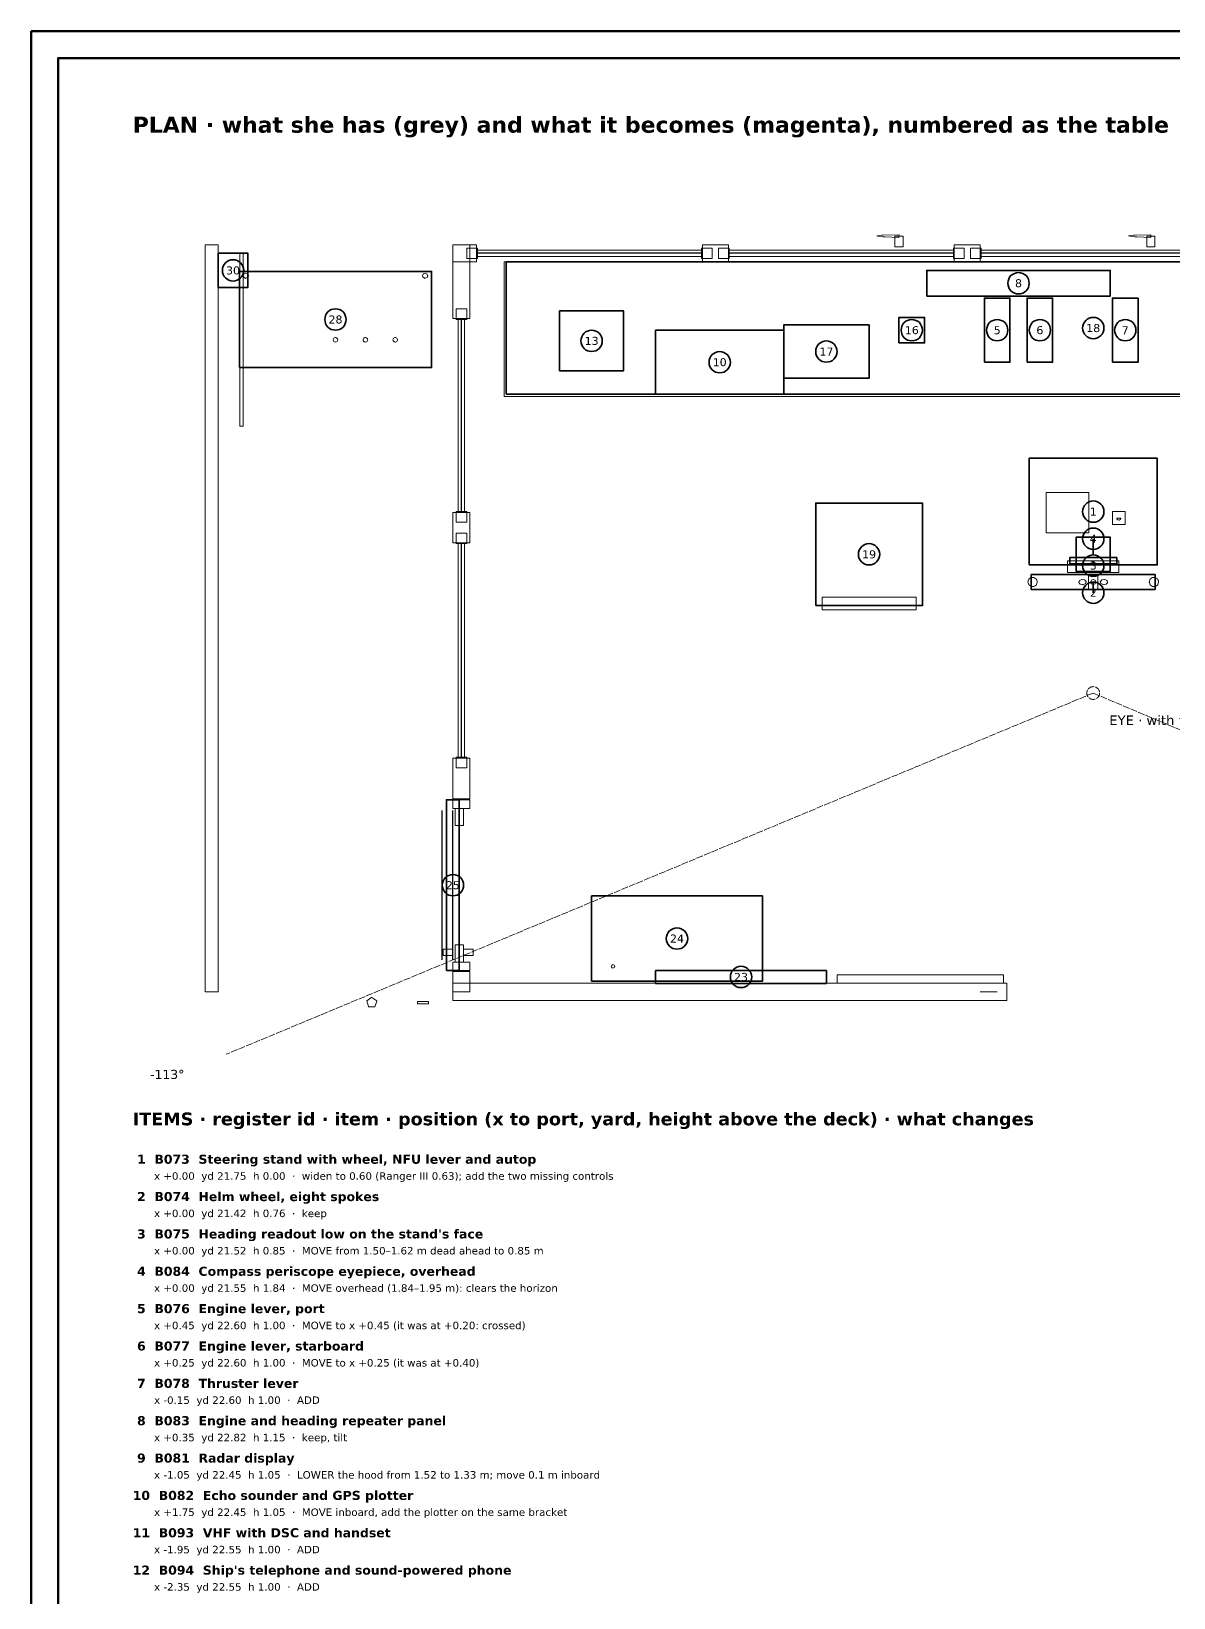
# Model space of a CAD drawing. Header units: millimetres. Extents: x 5 to 836, y 5 to 589.
# Drawn here: x 5 to 219.1, y 295.5 to 589 of the extents above; entities that cross this region are included whole.
import ezdxf
from ezdxf.enums import TextEntityAlignment as Align

# ---------------------------------------------------------------- set-up
doc = ezdxf.new("R2010")
doc.units = ezdxf.units.MM
doc.linetypes.add('DASHED', pattern=[1.524, 1.27, -0.254])
doc.layers.add('FRAME', color=7, linetype='CONTINUOUS', lineweight=50)
doc.layers.add('TEXT', color=7, linetype='CONTINUOUS', lineweight=18)
for name, color, linetype, lineweight, true_color in [('GLASS', 5, 'CONTINUOUS', 25, 0x1e5ac8), ('LOW', 8, 'CONTINUOUS', 13, 0x8c8c8c), ('NEW', 6, 'CONTINUOUS', 35, 0x960096), ('SIGHT', 30, 'DASHED', 18, 0xd76900)]:
    doc.layers.add(name, color=color, linetype=linetype, lineweight=lineweight, true_color=true_color)
doc.styles.add('SANS', font='DejaVuSans.ttf')
doc.styles.add('SANSB', font='DejaVuSans-Bold.ttf')

msp = doc.modelspace()

# ---------------------------------------------------------------- linework, layer by layer
at = {"layer": 'FRAME'}
for points in [[(5, 5), (836, 5), (836, 589), (5, 589)], [(10, 10), (831, 10), (831, 584), (10, 584)]]:
    msp.add_lwpolyline(points, close=True, dxfattribs=at)
at = {"layer": 'GLASS'}
for p, q in [((130.6, 547.4), (88.6, 547.4)), ((177.8, 547.4), (135.8, 547.4)), ((225, 547.4), (183, 547.4)), ((85.6, 499), (85.6, 535)), ((85.6, 453), (85.6, 493)), ((82, 415), (82, 443)), ((84, 415), (84, 443))]:
    msp.add_line(p, q, dxfattribs=at)
at = {"layer": 'LOW'}
for p, q in [((37.6, 549.01), (37.6, 421.72)), ((37.6, 549.01), (37.82, 549.01)), ((40, 549.01), (37.82, 549.01)), ((40, 549.01), (40, 536.3)), ((84, 549.01), (84, 542.72)), ((84, 549.01), (85.74, 549.01)), ((84, 549.01), (84, 547.55)), ((84, 549.01), (86.42, 549.01)), ((87.2, 549.01), (85.74, 549.01)), ((88.44, 549.01), (86.42, 549.01)), ((87.2, 549.01), (87.2, 541.46)), ((88.44, 549.01), (88.44, 547.26)), ((130.76, 549.01), (130.76, 547.55)), ((130.76, 549.01), (133.42, 549.01)), ((135.64, 549.01), (133.42, 549.01)), ((135.64, 549.01), (135.64, 547.26)), ((163.43, 550.67), (164.41, 550.8)), ((163.65, 550.64), (163.43, 550.67)), ((164.58, 550.5), (163.65, 550.64)), ((164.41, 550.8), (164.59, 550.82)), ((164.96, 550.48), (164.58, 550.5)), ((167.61, 550.85), (164.59, 550.82)), ((167.6, 550.36), (164.96, 550.48)), ((166.83, 549.59), (166.83, 550.59)), ((167.59, 550.59), (166.83, 550.59)), ((166.83, 548.6), (166.83, 549.59)), ((167.6, 550.59), (167.59, 550.59)), ((167.61, 550.85), (167.6, 550.59)), ((167.61, 550.59), (167.6, 550.59)), ((167.6, 550.59), (167.6, 550.59)), ((167.6, 550.59), (167.6, 550.59)), ((167.6, 550.59), (167.6, 550.59)), ((167.6, 550.59), (167.6, 550.59)), ((167.6, 550.59), (167.6, 550.59)), ((167.6, 550.36), (167.6, 550.59)), ((168.38, 550.59), (167.61, 550.59)), ((168.38, 549.61), (168.38, 550.59)), ((168.38, 548.6), (168.38, 549.61)), ((177.96, 549.01), (177.96, 547.55)), ((177.96, 549.01), (180.62, 549.01)), ((182.84, 549.01), (180.62, 549.01)), ((182.84, 549.01), (182.84, 547.26)), ((210.63, 550.67), (211.61, 550.8)), ((210.85, 550.64), (210.63, 550.67)), ((211.78, 550.5), (210.85, 550.64)), ((211.61, 550.8), (211.78, 550.82)), ((214.8, 550.85), (211.78, 550.82)), ((212.16, 550.48), (211.78, 550.5)), ((214.79, 550.36), (212.16, 550.48)), ((214.03, 549.59), (214.03, 550.59)), ((214.79, 550.59), (214.03, 550.59)), ((214.03, 548.6), (214.03, 549.59)), ((214.8, 550.59), (214.79, 550.59)), ((214.79, 550.36), (214.8, 550.59)), ((214.8, 550.85), (214.8, 550.59)), ((214.81, 550.59), (214.8, 550.59)), ((214.8, 550.59), (214.8, 550.59)), ((214.8, 550.59), (214.8, 550.59)), ((214.8, 550.59), (214.8, 550.59)), ((214.8, 550.59), (214.8, 550.59)), ((214.8, 550.59), (214.8, 550.59)), ((215.57, 550.59), (214.81, 550.59)), ((215.57, 549.61), (215.57, 550.59)), ((215.57, 548.6), (215.57, 549.61)), ((40, 547.41), (45.04, 547.41)), ((40, 541.64), (40, 547.41)), ((44.08, 547.41), (44.67, 547.41)), ((44.08, 517.71), (44.08, 547.41)), ((44.67, 547.41), (44.72, 547.41)), ((44.72, 544.7), (44.72, 547.41)), ((45.04, 547.41), (45.6, 547.41)), ((45.6, 546.77), (45.6, 547.41)), ((45.6, 541), (45.6, 546.77)), ((84, 545.81), (84, 547.55)), ((86.6, 548.39), (86.6, 548.25)), ((86.6, 548.39), (88.46, 548.39)), ((86.6, 546.4), (86.6, 548.25)), ((86.6, 546.4), (86.74, 546.4)), ((88.6, 546.4), (86.74, 546.4)), ((88.44, 545.81), (88.44, 547.26)), ((88.6, 548.39), (88.46, 548.39)), ((88.6, 548.39), (88.6, 546.55)), ((88.6, 548.01), (88.6, 547.97)), ((88.6, 548.01), (129.49, 548.01)), ((88.6, 546.81), (88.6, 547.97)), ((88.6, 546.81), (89.71, 546.81)), ((88.6, 546.4), (88.6, 546.55)), ((130.6, 546.81), (89.71, 546.81)), ((130.6, 548.01), (129.49, 548.01)), ((130.6, 548.39), (130.6, 548.25)), ((130.6, 548.39), (132.46, 548.39)), ((130.6, 546.4), (130.6, 548.25)), ((130.6, 548.01), (130.6, 546.84)), ((130.6, 546.81), (130.6, 546.84)), ((130.6, 546.4), (130.74, 546.4)), ((132.6, 546.4), (130.74, 546.4)), ((130.76, 545.81), (130.76, 547.55)), ((132.6, 548.39), (132.46, 548.39)), ((132.6, 548.39), (132.6, 546.55)), ((132.6, 546.4), (132.6, 546.55)), ((133.8, 548.39), (133.8, 548.25)), ((133.8, 548.39), (135.66, 548.39)), ((133.8, 546.4), (133.8, 548.25)), ((133.8, 546.4), (133.94, 546.4)), ((135.8, 546.4), (133.94, 546.4)), ((135.64, 545.81), (135.64, 547.26)), ((135.8, 548.39), (135.66, 548.39)), ((135.8, 548.39), (135.8, 546.55)), ((135.8, 548.01), (135.8, 547.97)), ((135.8, 548.01), (176.7, 548.01)), ((135.8, 546.81), (135.8, 547.97)), ((135.8, 546.81), (136.9, 546.81)), ((135.8, 546.4), (135.8, 546.55)), ((177.8, 546.81), (136.9, 546.81)), ((166.83, 548.6), (167.59, 548.6)), ((167.6, 548.6), (167.59, 548.6)), ((167.61, 548.6), (167.6, 548.6)), ((167.6, 548.6), (167.6, 548.6)), ((167.6, 548.6), (167.6, 548.6)), ((167.6, 548.6), (167.6, 548.6)), ((168.38, 548.6), (167.61, 548.6)), ((177.8, 548.01), (176.7, 548.01)), ((177.8, 548.39), (177.8, 548.25)), ((177.8, 548.39), (179.66, 548.39)), ((177.8, 546.4), (177.8, 548.25)), ((177.8, 548.01), (177.8, 546.84)), ((177.8, 546.81), (177.8, 546.84)), ((177.8, 546.4), (177.94, 546.4)), ((179.8, 546.4), (177.94, 546.4)), ((177.96, 545.81), (177.96, 547.55)), ((179.8, 548.39), (179.66, 548.39)), ((179.8, 548.39), (179.8, 546.55)), ((179.8, 546.4), (179.8, 546.55)), ((181, 548.39), (181, 548.25)), ((181, 548.39), (182.86, 548.39)), ((181, 546.4), (181, 548.25)), ((181, 546.4), (181.14, 546.4)), ((183, 546.4), (181.14, 546.4)), ((182.84, 545.81), (182.84, 547.26)), ((183, 548.39), (182.86, 548.39)), ((183, 548.39), (183, 546.55)), ((183, 548.01), (183, 547.97)), ((183, 548.01), (223.89, 548.01)), ((183, 546.81), (183, 547.97)), ((183, 546.81), (184.11, 546.81)), ((183, 546.4), (183, 546.55)), ((225, 546.81), (184.11, 546.81)), ((214.03, 548.6), (214.79, 548.6)), ((214.8, 548.6), (214.79, 548.6)), ((214.81, 548.6), (214.8, 548.6)), ((214.8, 548.6), (214.8, 548.6)), ((214.8, 548.6), (214.8, 548.6)), ((214.8, 548.6), (214.8, 548.6)), ((215.57, 548.6), (214.81, 548.6)), ((44.72, 515.01), (44.72, 544.7)), ((44.72, 543.2), (44.85, 543.52)), ((44.73, 543.18), (44.72, 543.2)), ((44.86, 542.86), (44.73, 543.18)), ((44.85, 543.52), (44.86, 543.54)), ((44.86, 543.54), (45.18, 543.66)), ((45.18, 543.66), (45.2, 543.67)), ((45.2, 543.67), (45.52, 543.55)), ((45.52, 543.55), (45.54, 543.54)), ((45.54, 543.54), (45.67, 543.22)), ((45.68, 543.2), (45.55, 542.88)), ((45.67, 543.22), (45.68, 543.2)), ((78.32, 543.2), (78.45, 543.52)), ((78.33, 543.18), (78.32, 543.2)), ((78.46, 542.86), (78.33, 543.18)), ((78.45, 543.52), (78.46, 543.54)), ((78.46, 543.54), (78.78, 543.66)), ((78.78, 543.66), (78.8, 543.67)), ((78.8, 543.67), (79.12, 543.55)), ((79.12, 543.55), (79.14, 543.54)), ((79.14, 543.54), (79.27, 543.22)), ((79.28, 543.2), (79.15, 542.88)), ((79.27, 543.22), (79.28, 543.2)), ((84, 545.81), (86.02, 545.81)), ((88.44, 545.81), (86.02, 545.81)), ((93.6, 545.81), (94.07, 545.81)), ((93.6, 545.75), (93.6, 545.81)), ((93.6, 520.6), (93.6, 545.75)), ((94.07, 545.81), (314.4, 545.81)), ((130.76, 545.81), (132.98, 545.81)), ((135.64, 545.81), (132.98, 545.81)), ((177.96, 545.81), (180.18, 545.81)), ((182.84, 545.81), (180.18, 545.81)), ((40, 541), (40, 541.64)), ((45.04, 541), (40, 541)), ((44.88, 542.85), (44.86, 542.86)), ((45.2, 542.71), (44.88, 542.85)), ((45.6, 541), (45.04, 541)), ((45.22, 542.72), (45.2, 542.71)), ((45.54, 542.86), (45.22, 542.72)), ((45.55, 542.88), (45.54, 542.86)), ((78.48, 542.85), (78.46, 542.86)), ((78.8, 542.71), (78.48, 542.85)), ((78.82, 542.72), (78.8, 542.71)), ((79.14, 542.86), (78.82, 542.72)), ((79.15, 542.88), (79.14, 542.86)), ((84, 535.17), (84, 542.72)), ((87.2, 535.17), (87.2, 541.46)), ((40, 409.01), (40, 536.3)), ((84, 535.17), (85.45, 535.17)), ((84.6, 537.01), (84.6, 536.85)), ((84.6, 537.01), (86.44, 537.01)), ((84.6, 535), (84.6, 536.85)), ((84.6, 535), (84.76, 535)), ((86.6, 535), (84.76, 535)), ((85, 535), (85, 533.94)), ((85, 535), (86.17, 535)), ((87.2, 535.17), (85.45, 535.17)), ((86.2, 535), (86.17, 535)), ((86.2, 535), (86.2, 500.07)), ((86.6, 537.01), (86.44, 537.01)), ((86.6, 537.01), (86.6, 535.16)), ((86.6, 535), (86.6, 535.16)), ((61.57, 531.26), (61.62, 531.38)), ((61.59, 531.12), (61.57, 531.26)), ((61.62, 531.38), (61.69, 531.52)), ((61.69, 531.52), (61.8, 531.57)), ((61.8, 531.57), (61.93, 531.62)), ((61.93, 531.62), (62.05, 531.61)), ((62.05, 531.61), (62.2, 531.58)), ((62.2, 531.58), (62.28, 531.5)), ((62.28, 531.5), (62.39, 531.39)), ((62.39, 531.39), (62.41, 531.28)), ((62.41, 531.28), (62.43, 531.13)), ((67.17, 531.26), (67.22, 531.38)), ((67.19, 531.12), (67.17, 531.26)), ((67.22, 531.38), (67.29, 531.52)), ((67.29, 531.52), (67.4, 531.57)), ((67.4, 531.57), (67.53, 531.62)), ((67.53, 531.62), (67.65, 531.61)), ((67.65, 531.61), (67.8, 531.58)), ((67.8, 531.58), (67.89, 531.5)), ((67.89, 531.5), (67.99, 531.39)), ((67.99, 531.39), (68.01, 531.28)), ((68.01, 531.28), (68.04, 531.13)), ((72.76, 531.26), (72.82, 531.38)), ((72.79, 531.12), (72.76, 531.26)), ((72.82, 531.38), (72.89, 531.52)), ((72.89, 531.52), (73, 531.57)), ((73, 531.57), (73.13, 531.62)), ((73.13, 531.62), (73.25, 531.61)), ((73.25, 531.61), (73.4, 531.58)), ((73.4, 531.58), (73.49, 531.5)), ((73.49, 531.5), (73.59, 531.39)), ((73.59, 531.39), (73.61, 531.28)), ((73.61, 531.28), (73.63, 531.13)), ((85, 499.01), (85, 533.94)), ((61.61, 531), (61.59, 531.12)), ((61.72, 530.9), (61.61, 531)), ((61.8, 530.81), (61.72, 530.9)), ((61.95, 530.79), (61.8, 530.81)), ((62.07, 530.77), (61.95, 530.79)), ((62.2, 530.84), (62.07, 530.77)), ((62.31, 530.9), (62.2, 530.84)), ((62.38, 531.03), (62.31, 530.9)), ((62.43, 531.13), (62.38, 531.03)), ((67.21, 531), (67.19, 531.12)), ((67.31, 530.9), (67.21, 531)), ((67.4, 530.81), (67.31, 530.9)), ((67.55, 530.79), (67.4, 530.81)), ((67.67, 530.77), (67.55, 530.79)), ((67.8, 530.84), (67.67, 530.77)), ((67.91, 530.9), (67.8, 530.84)), ((67.98, 531.03), (67.91, 530.9)), ((68.04, 531.13), (67.98, 531.03)), ((72.81, 531), (72.79, 531.12)), ((72.92, 530.9), (72.81, 531)), ((73, 530.81), (72.92, 530.9)), ((73.15, 530.79), (73, 530.81)), ((73.27, 530.77), (73.15, 530.79)), ((73.4, 530.84), (73.27, 530.77)), ((73.51, 530.9), (73.4, 530.84)), ((73.58, 531.03), (73.51, 530.9)), ((73.63, 531.13), (73.58, 531.03)), ((94.07, 520.6), (93.6, 520.6)), ((314.4, 520.6), (94.07, 520.6)), ((44.08, 515.01), (44.08, 517.71)), ((44.67, 515.01), (44.08, 515.01)), ((44.72, 515.01), (44.67, 515.01)), ((195.2, 502.6), (196.8, 502.6)), ((195.2, 501.4), (195.2, 502.6)), ((196.8, 502.6), (203.2, 502.6)), ((203.2, 501.4), (203.2, 502.6)), ((84.6, 499.01), (84.6, 498.85)), ((84.6, 499.01), (86.44, 499.01)), ((85, 499.01), (85.04, 499.01)), ((86.2, 499.01), (85.04, 499.01)), ((86.2, 499.01), (86.2, 500.07)), ((86.6, 499.01), (86.44, 499.01)), ((86.6, 499.01), (86.6, 497.16)), ((195.2, 495.01), (195.2, 501.4)), ((203.2, 495.01), (203.2, 501.4)), ((207.6, 499.01), (207.61, 499.01)), ((207.6, 499), (207.6, 499.01)), ((207.6, 496.6), (207.6, 499)), ((207.61, 499.01), (210, 499.01)), ((210, 496.6), (210, 499.01)), ((84, 498.84), (84, 496.26)), ((84, 498.84), (85.74, 498.84)), ((84, 493.16), (84, 496.26)), ((84.6, 497), (84.6, 498.85)), ((84.6, 497), (84.76, 497)), ((86.6, 497), (84.76, 497)), ((87.2, 498.84), (85.74, 498.84)), ((86.6, 497), (86.6, 497.16)), ((87.2, 498.84), (87.2, 495.74)), ((207.61, 496.6), (207.6, 496.6)), ((210, 496.6), (207.61, 496.6)), ((208.42, 497.78), (208.44, 497.62)), ((208.42, 497.78), (208.77, 497.78)), ((208.45, 497.62), (208.44, 497.62)), ((208.62, 497.44), (208.45, 497.62)), ((208.86, 497.4), (208.62, 497.44)), ((208.62, 497.44), (208.62, 497.44)), ((208.77, 497.78), (208.79, 497.78)), ((208.79, 497.78), (208.8, 497.78)), ((208.8, 497.78), (208.81, 497.78)), ((208.81, 497.78), (208.89, 497.78)), ((209.08, 497.51), (208.86, 497.4)), ((208.86, 497.4), (208.86, 497.4)), ((209.19, 497.79), (208.89, 497.78)), ((209.2, 497.73), (209.08, 497.51)), ((209.08, 497.51), (209.08, 497.51)), ((209.19, 497.79), (209.2, 497.73)), ((209.2, 497.73), (209.2, 497.73)), ((210, 496.6), (210, 496.6)), ((84, 493.16), (85.45, 493.16)), ((84.6, 494.99), (84.6, 494.84)), ((84.6, 494.99), (86.44, 494.99)), ((84.6, 493.01), (84.6, 494.84)), ((87.2, 493.16), (85.45, 493.16)), ((86.6, 494.99), (86.44, 494.99)), ((86.6, 494.99), (86.6, 493.17)), ((86.6, 493.01), (86.6, 493.17)), ((87.2, 493.16), (87.2, 495.74)), ((195.2, 495.01), (201.6, 495.01)), ((201.6, 495.01), (203.2, 495.01)), ((84.6, 493.01), (84.76, 493.01)), ((86.6, 493.01), (84.76, 493.01)), ((85, 493.01), (85, 491.83)), ((85, 493.01), (86.17, 493.01)), ((85, 453), (85, 491.83)), ((86.2, 493.01), (86.17, 493.01)), ((86.2, 493.01), (86.2, 454.18)), ((199.2, 489.8), (199.21, 489.8)), ((199.2, 487.6), (199.2, 489.8)), ((199.2, 489.8), (199.2, 489.8)), ((199.21, 487.6), (199.2, 487.6)), ((199.21, 489.8), (208.8, 489.8)), ((208.8, 487.6), (199.21, 487.6)), ((208.8, 487.61), (208.8, 489.8)), ((208.8, 487.6), (208.8, 487.61)), ((191.87, 486.19), (191.75, 485.81)), ((191.75, 485.81), (191.79, 485.66)), ((191.79, 485.66), (191.91, 485.28)), ((191.91, 486.32), (191.87, 486.19)), ((192.25, 486.57), (191.91, 486.32)), ((191.91, 485.28), (192.03, 485.19)), ((192.03, 485.19), (192.36, 484.96)), ((192.36, 486.64), (192.25, 486.57)), ((192.79, 486.64), (192.36, 486.64)), ((192.36, 484.96), (192.49, 484.96)), ((192.49, 484.96), (192.9, 484.96)), ((192.9, 486.64), (192.79, 486.64)), ((193.26, 486.38), (192.9, 486.64)), ((192.9, 484.96), (192.99, 485.02)), ((192.99, 485.02), (193.34, 485.28)), ((193.34, 486.32), (193.26, 486.38)), ((193.48, 485.89), (193.34, 486.32)), ((193.34, 485.28), (193.37, 485.37)), ((193.37, 485.37), (193.51, 485.81)), ((193.51, 485.81), (193.48, 485.89)), ((201.33, 485.77), (201.31, 485.72)), ((201.31, 485.72), (201.56, 485.43)), ((201.43, 486.08), (201.33, 485.77)), ((201.48, 486.1), (201.43, 486.08)), ((201.88, 486.29), (201.48, 486.1)), ((201.56, 485.43), (201.59, 485.39)), ((201.59, 485.39), (202.07, 485.32)), ((201.93, 486.28), (201.88, 486.29)), ((202.4, 486.2), (201.93, 486.28)), ((202.07, 485.32), (202.12, 485.31)), ((202.12, 485.31), (202.54, 485.52)), ((202.41, 486.18), (202.4, 486.2)), ((202.67, 485.88), (202.41, 486.18)), ((202.54, 485.52), (202.56, 485.53)), ((202.56, 485.53), (202.67, 485.86)), ((202.67, 485.86), (202.67, 485.88)), ((203.11, 484.58), (203.11, 487.2)), ((203.17, 487.2), (203.11, 487.2)), ((203.11, 484.4), (203.11, 484.58)), ((203.11, 484.4), (203.17, 484.4)), ((204, 487.2), (203.17, 487.2)), ((204, 484.4), (203.17, 484.4)), ((203.66, 486.13), (203.52, 485.81)), ((203.52, 485.81), (203.66, 485.47)), ((203.52, 485.81), (203.52, 485.81)), ((204, 486.28), (203.66, 486.13)), ((203.66, 486.13), (203.66, 486.13)), ((203.66, 485.47), (204, 485.32)), ((203.66, 485.47), (203.66, 485.47)), ((204.83, 487.2), (204, 487.2)), ((204.34, 486.13), (204, 486.28)), ((204, 486.28), (204, 486.28)), ((204, 485.32), (204.34, 485.47)), ((204, 485.32), (204, 485.32)), ((204.83, 484.4), (204, 484.4)), ((204.48, 485.81), (204.34, 486.13)), ((204.34, 486.13), (204.34, 486.13)), ((204.34, 485.47), (204.48, 485.81)), ((204.34, 485.47), (204.34, 485.47)), ((204.48, 485.81), (204.48, 485.81)), ((204.89, 487.2), (204.83, 487.2)), ((204.89, 484.4), (204.83, 484.4)), ((204.89, 487.02), (204.89, 487.2)), ((204.89, 484.4), (204.89, 487.02)), ((205.34, 485.89), (205.33, 485.88)), ((205.33, 485.88), (205.44, 485.55)), ((205.6, 486.2), (205.34, 485.89)), ((205.44, 485.55), (205.44, 485.53)), ((205.44, 485.53), (205.85, 485.33)), ((205.63, 486.21), (205.6, 486.2)), ((206.12, 486.29), (205.63, 486.21)), ((205.85, 485.33), (205.88, 485.31)), ((205.88, 485.31), (206.35, 485.38)), ((206.16, 486.27), (206.12, 486.29)), ((206.57, 486.08), (206.16, 486.27)), ((206.35, 485.38), (206.41, 485.39)), ((206.41, 485.39), (206.65, 485.68)), ((206.59, 486.03), (206.57, 486.08)), ((206.69, 485.72), (206.59, 486.03)), ((206.65, 485.68), (206.69, 485.72)), ((214.49, 485.81), (214.63, 486.23)), ((214.52, 485.72), (214.49, 485.81)), ((214.66, 485.28), (214.52, 485.72)), ((214.63, 486.23), (214.66, 486.32)), ((214.66, 486.32), (215.01, 486.58)), ((214.74, 485.22), (214.66, 485.28)), ((215.1, 484.96), (214.74, 485.22)), ((215.01, 486.58), (215.1, 486.64)), ((215.1, 486.64), (215.51, 486.64)), ((215.21, 484.96), (215.1, 484.96)), ((215.64, 484.96), (215.21, 484.96)), ((215.51, 486.64), (215.64, 486.64)), ((215.64, 486.64), (215.97, 486.41)), ((215.75, 485.03), (215.64, 484.96)), ((216.09, 485.28), (215.75, 485.03)), ((215.97, 486.41), (216.09, 486.32)), ((216.09, 486.32), (216.21, 485.95)), ((216.13, 485.42), (216.09, 485.28)), ((216.25, 485.81), (216.13, 485.42)), ((216.21, 485.95), (216.25, 485.81)), ((153.2, 482.99), (160.09, 482.99)), ((153.2, 482.06), (153.2, 482.99)), ((153.2, 480.6), (153.2, 482.06)), ((160.09, 482.99), (170.8, 482.99)), ((170.8, 481.54), (170.8, 482.99)), ((170.8, 480.6), (170.8, 481.54)), ((160.09, 480.6), (153.2, 480.6)), ((170.8, 480.6), (160.09, 480.6)), ((84, 452.83), (84, 449.35)), ((84, 452.83), (85.74, 452.83)), ((84.6, 453), (84.6, 452.85)), ((84.6, 453), (86.44, 453)), ((84.6, 451), (84.6, 452.85)), ((85, 453), (85.04, 453)), ((86.2, 453), (85.04, 453)), ((87.2, 452.83), (85.74, 452.83)), ((86.2, 453), (86.2, 454.18)), ((86.6, 453), (86.44, 453)), ((86.6, 453), (86.6, 451.15)), ((87.2, 452.83), (87.2, 448.65)), ((84, 445.17), (84, 449.35)), ((84.6, 451), (84.76, 451)), ((86.6, 451), (84.76, 451)), ((86.6, 451), (86.6, 451.15)), ((87.2, 445.17), (87.2, 448.65)), ((84, 445.17), (85.45, 445.17)), ((84, 444.99), (85.65, 444.99)), ((84, 444.17), (84, 444.99)), ((84, 443.39), (84, 444.17)), ((85.65, 443.39), (84, 443.39)), ((84.4, 443.39), (85.9, 443.39)), ((84.4, 440.41), (84.4, 443.39)), ((87.2, 445.17), (85.45, 445.17)), ((85.65, 444.99), (87.2, 444.99)), ((87.2, 443.39), (85.65, 443.39)), ((85.9, 443.39), (86, 443.39)), ((86, 443.19), (86, 443.39)), ((87.2, 444.22), (87.2, 444.99)), ((87.2, 443.39), (87.2, 444.22)), ((84.4, 440.21), (84.4, 440.41)), ((86, 440.21), (86, 443.19)), ((85.9, 440.21), (84.4, 440.21)), ((85.2, 419.21), (85.2, 440.21)), ((86, 440.21), (85.9, 440.21)), ((37.6, 409.01), (37.6, 421.72)), ((82.2, 416.99), (83.64, 416.99)), ((82.2, 416.04), (82.2, 416.99)), ((83.64, 416.99), (84, 416.99)), ((84, 416.75), (84, 416.99)), ((84.4, 417.81), (85.9, 417.81)), ((84.4, 414.8), (84.4, 417.81)), ((85.2, 417.81), (85.2, 419.21)), ((85.9, 417.81), (86, 417.81)), ((86, 417.61), (86, 417.81)), ((86, 414.6), (86, 417.61)), ((86, 416.99), (87.44, 416.99)), ((86, 416.04), (86, 416.99)), ((87.44, 416.99), (87.8, 416.99)), ((87.8, 416.75), (87.8, 416.99)), ((82.2, 415.8), (82.2, 416.04)), ((83.64, 415.8), (82.2, 415.8)), ((84, 415.8), (83.64, 415.8)), ((84, 415.8), (84, 416.75)), ((84, 414.6), (85.65, 414.6)), ((84, 413.77), (84, 414.6)), ((84.4, 414.6), (84.4, 414.8)), ((85.9, 414.6), (84.4, 414.6)), ((85.65, 414.6), (87.2, 414.6)), ((86, 414.6), (85.9, 414.6)), ((86, 415.8), (86, 416.04)), ((87.44, 415.8), (86, 415.8)), ((87.2, 413.83), (87.2, 414.6)), ((87.8, 415.8), (87.44, 415.8)), ((87.8, 415.8), (87.8, 416.75)), ((113.68, 413.79), (113.73, 413.91)), ((113.73, 413.91), (113.78, 414.03)), ((113.78, 414.03), (113.89, 414.07)), ((113.89, 414.07), (114, 414.11)), ((114, 414.11), (114.12, 414.07)), ((114.12, 414.07), (114.22, 414.03)), ((114.22, 414.03), (114.27, 413.9)), ((114.27, 413.9), (114.32, 413.79)), ((84, 413), (84, 413.77)), ((85.65, 413), (84, 413)), ((84, 412.85), (84, 411.1)), ((84, 412.85), (85.74, 412.85)), ((84, 409.01), (84, 411.1)), ((87.2, 413), (85.65, 413)), ((87.2, 412.85), (85.74, 412.85)), ((87.2, 413), (87.2, 413.83)), ((87.2, 412.85), (87.2, 410.75)), ((113.73, 413.69), (113.68, 413.79)), ((113.78, 413.58), (113.73, 413.69)), ((113.88, 413.53), (113.78, 413.58)), ((114, 413.47), (113.88, 413.53)), ((114.11, 413.52), (114, 413.47)), ((114.22, 413.58), (114.11, 413.52)), ((114.27, 413.68), (114.22, 413.58)), ((114.32, 413.79), (114.27, 413.68)), ((156, 412.21), (156, 411.38)), ((156, 412.21), (171.11, 412.21)), ((156, 410.61), (156, 411.38)), ((187.2, 412.21), (171.11, 412.21)), ((187.2, 412.21), (187.2, 411.43)), ((187.2, 410.61), (187.2, 411.43)), ((37.6, 409.01), (39.78, 409.01)), ((40, 409.01), (39.78, 409.01)), ((68.8, 408), (67.89, 407.35)), ((68.8, 408), (68.84, 407.97)), ((84, 410.61), (84, 409.15)), ((84, 410.61), (140.64, 410.61)), ((84, 407.4), (84, 409.15)), ((84, 409.01), (85.45, 409.01)), ((84, 409.01), (85.74, 409.01)), ((87.2, 409.01), (85.45, 409.01)), ((87.2, 409.01), (85.74, 409.01)), ((87.2, 409.01), (87.2, 410.75)), ((187.84, 410.61), (140.64, 410.61)), ((156, 410.61), (172.09, 410.61)), ((187.2, 410.61), (172.09, 410.61)), ((182.8, 409.01), (184.55, 409.01)), ((186, 409.01), (184.55, 409.01)), ((187.84, 410.61), (187.84, 408.86)), ((187.84, 407.4), (187.84, 408.86)), ((67.85, 407.32), (67.89, 407.35)), ((67.85, 407.32), (68.19, 406.24)), ((68.21, 406.19), (68.19, 406.24)), ((68.21, 406.19), (69.33, 406.19)), ((69.75, 407.32), (68.84, 407.97)), ((69.39, 406.19), (69.33, 406.19)), ((69.39, 406.19), (69.74, 407.26)), ((69.75, 407.32), (69.74, 407.26)), ((77.4, 407.23), (78.82, 407.23)), ((77.4, 406.9), (77.4, 407.23)), ((77.4, 406.76), (77.4, 406.9)), ((78.82, 406.76), (77.4, 406.76)), ((78.82, 407.23), (79.4, 407.23)), ((79.4, 406.76), (78.82, 406.76)), ((79.4, 407.1), (79.4, 407.23)), ((79.4, 406.76), (79.4, 407.1)), ((84, 407.4), (131.2, 407.4)), ((187.84, 407.4), (131.2, 407.4))]:
    msp.add_line(p, q, dxfattribs=at)
at = {"layer": 'NEW'}
for p, q in [((42.8, 544.2), (42.8, 544.2)), ((190, 541.8), (190, 541.8)), ((62, 535), (62, 535)), ((170, 533), (170, 533)), ((186, 533), (186, 533)), ((194, 533), (194, 533)), ((204, 533.4), (204, 533.4)), ((210, 533), (210, 533)), ((110, 531), (110, 531)), ((154, 529), (154, 529)), ((134, 527), (134, 527)), ((204, 499), (204, 499)), ((204, 491), (204, 493.92)), ((162, 491), (162, 491)), ((204, 489.8), (204, 488.89)), ((204, 485.8), (204, 483.79)), ((84, 429), (84, 429)), ((126, 419), (126, 419)), ((138, 411.8), (138, 411.8))]:
    msp.add_line(p, q, dxfattribs=at)
for points in [[(40, 541), (45.6, 541), (45.6, 547.4), (40, 547.4)], [(44, 526), (80, 526), (80, 544), (44, 544)], [(94, 521), (314, 521), (314, 545.8), (94, 545.8)], [(172.8, 539.4), (207.2, 539.4), (207.2, 544.2), (172.8, 544.2)], [(183.6, 527), (188.4, 527), (188.4, 539), (183.6, 539)], [(191.6, 527), (196.4, 527), (196.4, 539), (191.6, 539)], [(207.6, 527), (212.4, 527), (212.4, 539), (207.6, 539)], [(104, 525.4), (116, 525.4), (116, 536.6), (104, 536.6)], [(167.6, 530.6), (172.4, 530.6), (172.4, 535.4), (167.6, 535.4)], [(122, 521), (146, 521), (146, 533), (122, 533)], [(146, 524), (162, 524), (162, 534), (146, 534)], [(192, 489), (216, 489), (216, 509), (192, 509)], [(152, 481.4), (172, 481.4), (172, 500.6), (152, 500.6)], [(200.8, 487.8), (207.2, 487.8), (207.2, 494.2), (200.8, 494.2)], [(199.6, 489.2), (208.4, 489.2), (208.4, 490.4), (199.6, 490.4)], [(192.4, 484.4), (215.6, 484.4), (215.6, 487.2), (192.4, 487.2)], [(82.8, 413), (85.2, 413), (85.2, 445), (82.8, 445)], [(110, 411), (142, 411), (142, 427), (110, 427)], [(122, 410.6), (154, 410.6), (154, 413), (122, 413)]]:
    msp.add_lwpolyline(points, close=True, dxfattribs=at)
for centre in [(42.8, 544.2), (190, 541.8), (62, 535), (170, 533), (186, 533), (194, 533), (204, 533.4), (210, 533), (110, 531), (134, 527), (154, 529), (204, 499), (204, 493.92), (162, 491), (204, 488.89), (204, 483.79), (84, 429), (126, 419), (138, 411.8)]:
    msp.add_circle(centre, 2, dxfattribs=at)
at = {"layer": 'SIGHT'}
for q in [(41.54, 397.31), (366.13, 396.51)]:
    msp.add_line((204, 465), q, dxfattribs=at)
msp.add_circle((204, 465), 1.2, dxfattribs=at)

# ---------------------------------------------------------------- texts
at = {"layer": 'NEW', "style": 'SANS'}
for s, p in [('30', (42.8, 544.2)), ('8', (190, 541.8)), ('28', (62, 535)), ('13', (110, 531)), ('16', (170, 533)), ('5', (186, 533)), ('6', (194, 533)), ('18', (204, 533.4)), ('7', (210, 533)), ('17', (154, 529)), ('10', (134, 527)), ('1', (204, 499)), ('4', (204, 493.92)), ('19', (162, 491)), ('3', (204, 488.89)), ('2', (204, 483.79)), ('25', (84, 429)), ('24', (126, 419)), ('23', (138, 411.8))]:
    msp.add_text(s, height=1.5, dxfattribs=at).set_placement(p, align=Align.MIDDLE_CENTER)
for s, p in [('x +0.00  yd 21.75  h 0.00  ·  widen to 0.60 (Ranger III 0.63); add the two missing controls', (28, 373.8)), ('x +0.00  yd 21.42  h 0.76  ·  keep', (28, 366.8)), ('x +0.00  yd 21.52  h 0.85  ·  MOVE from 1.50–1.62 m dead ahead to 0.85 m', (28, 359.8)), ('x +0.00  yd 21.55  h 1.84  ·  MOVE overhead (1.84–1.95 m): clears the horizon', (28, 352.8)), ('x +0.45  yd 22.60  h 1.00  ·  MOVE to x +0.45 (it was at +0.20: crossed)', (28, 345.8)), ('x +0.25  yd 22.60  h 1.00  ·  MOVE to x +0.25 (it was at +0.40)', (28, 338.8)), ('x -0.15  yd 22.60  h 1.00  ·  ADD', (28, 331.8)), ('x +0.35  yd 22.82  h 1.15  ·  keep, tilt', (28, 324.8)), ('x -1.05  yd 22.45  h 1.05  ·  LOWER the hood from 1.52 to 1.33 m; move 0.1 m inboard', (28, 317.8)), ('x +1.75  yd 22.45  h 1.05  ·  MOVE inboard, add the plotter on the same bracket', (28, 310.8)), ('x -1.95  yd 22.55  h 1.00  ·  ADD', (28, 303.8)), ('x -2.35  yd 22.55  h 1.00  ·  ADD', (28, 296.8))]:
    msp.add_text(s, height=1.4, dxfattribs=at).set_placement(p)
at = {"layer": 'SIGHT', "style": 'SANS'}
msp.add_text('EYE · with the new glass: 225° of the 225°', height=1.8, dxfattribs=at).set_placement((207, 459))
msp.add_text('-113°', height=1.7, dxfattribs=at).set_placement((30.46, 392.69), align=Align.CENTER)
at = {"layer": 'TEXT', "style": 'SANSB'}
for s, height, p in [('PLAN · what she has (grey) and what it becomes (magenta), numbered as the table', 3, (24, 570)), ('ITEMS · register id · item · position (x to port, yard, height above the deck) · what changes', 2.4, (24, 384)), (' 1  B073  Steering stand with wheel, NFU lever and autop', 1.7, (24, 376.8)), (' 2  B074  Helm wheel, eight spokes', 1.7, (24, 369.8)), (" 3  B075  Heading readout low on the stand's face", 1.7, (24, 362.8)), (' 4  B084  Compass periscope eyepiece, overhead', 1.7, (24, 355.8)), (' 5  B076  Engine lever, port', 1.7, (24, 348.8)), (' 6  B077  Engine lever, starboard', 1.7, (24, 341.8)), (' 7  B078  Thruster lever', 1.7, (24, 334.8)), (' 8  B083  Engine and heading repeater panel', 1.7, (24, 327.8)), (' 9  B081  Radar display', 1.7, (24, 320.8)), ('10  B082  Echo sounder and GPS plotter', 1.7, (24, 313.8)), ('11  B093  VHF with DSC and handset', 1.7, (24, 306.8)), ("12  B094  Ship's telephone and sound-powered phone", 1.7, (24, 299.8))]:
    msp.add_text(s, height=height, dxfattribs=at).set_placement(p)

doc.saveas('drawing.dxf')
